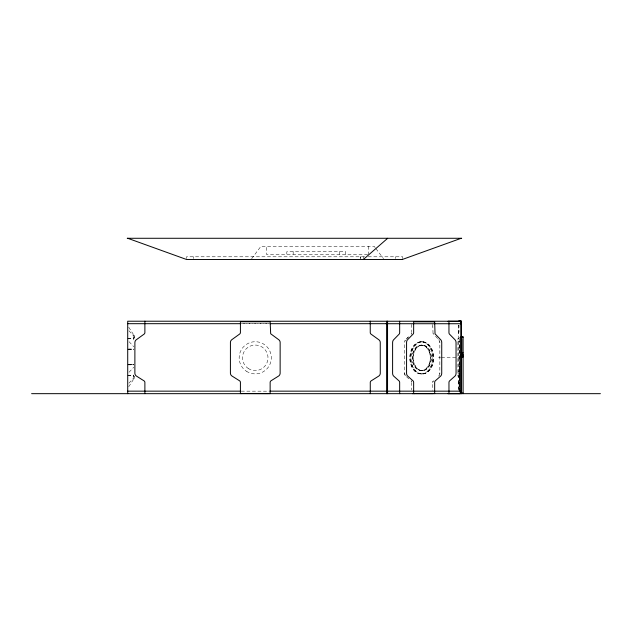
<?xml version="1.0" encoding="UTF-8"?>
<svg xmlns="http://www.w3.org/2000/svg" width="632" height="632" viewBox="0 0 632 632"><rect width="100%" height="100%" fill="white"/><g stroke="black" fill="none" stroke-linecap="round" stroke-linejoin="round"><path stroke-width="0.47" stroke-dasharray="3.16 2.37" d="M405.231 375.408A3.46 2.449 -90 0 1 404.67 373.204L404.678 342.52A3.46 2.449 90 0 1 405.27 340.269A3.46 2.449 -90 0 0 404.678 342.544M439.833 373.228A3.46 2.449 90 0 1 439.659 374.515A3.46 2.449 -90 0 0 439.833 373.251L439.84 342.576A3.46 2.449 90 0 0 439.69 341.375M128.731 386.721L133.779 378.987L133.779 374.974M251.639 258.701L260.953 246.314L374.207 246.314L375.368 247.863M128.928 383.19L133.779 377.897M129.062 372.24L133.779 367.208M459.914 337.535L457.908 338.752L457.908 376.159L459.914 377.375M128.58 364.625L133.779 364.53L128.58 364.498M367.634 254.364L266.404 254.364L266.404 246.314M364.569 256.79L186.511 256.79L186.511 258.583M368.235 256.79L402.387 256.79M458.445 325.741L458.982 325.741M458.445 326.997L458.982 326.997M458.445 331.516L458.982 331.484M458.982 332.061L458.445 332.1L458.982 332.116L458.982 325.211M133.779 335.782L134.316 335.782L134.316 338.602M133.779 335.797L134.316 335.797M133.779 336.651L134.316 336.627M133.779 337.196L134.316 337.212M133.779 337.646L134.316 337.662M127.719 338.31L133.779 338.325M127.719 338.436L133.779 338.46M457.908 341.177L459.519 341.177L459.504 392.314M421.315 341.793A16.092 11.384 -90 0 1 431.127 365.975A16.092 11.384 -90 0 1 411.416 365.904A16.092 11.384 -90 0 1 421.315 341.793L422.263 341.793A16.092 11.384 -90 0 1 432.075 365.975A16.092 11.384 -90 0 1 412.364 365.904A16.092 11.384 -90 0 1 422.263 341.793M421.307 345.135A12.758 9.022 -90 0 1 429.089 364.293A12.758 9.022 -90 0 1 413.462 364.237A12.758 9.022 -90 0 1 421.307 345.135L422.255 345.135A12.758 9.022 -90 0 1 430.037 364.293A12.758 9.022 -90 0 1 414.41 364.237A12.758 9.022 -90 0 1 422.255 345.135M459.598 345.27L459.598 353.098M128.58 349.093L133.779 349.093M127.719 349.133L133.779 349.133M127.719 349.417L133.779 349.457M438.592 357.451L440.551 357.451M441.531 357.451L460.143 357.451M127.719 364.53L133.779 364.53M127.719 364.814L133.779 364.854M459.314 367.405L460.136 367.413M459.314 369.665L460.136 369.649M421.26 370.621A12.758 9.022 90 0 0 429.112 351.518A12.758 9.022 90 0 0 413.486 351.455A12.758 9.022 90 0 0 421.26 370.621L422.208 370.644A12.758 9.022 90 0 0 430.06 351.518A12.758 9.022 90 0 0 414.434 351.455A12.758 9.022 90 0 0 422.208 370.621M458.982 370.818L459.788 370.818L458.982 370.826L458.982 378.102L459.788 378.102M458.982 371.869L459.788 371.861M457.908 373.725L459.519 373.725M421.26 373.962A16.092 11.384 90 0 0 431.158 349.852A16.092 11.384 90 0 0 411.44 349.78A16.092 11.384 90 0 0 421.26 373.962L422.208 373.986A16.092 11.384 90 0 0 432.106 349.852A16.092 11.384 90 0 0 412.396 349.78A16.092 11.384 90 0 0 422.208 373.962M127.719 375.487L133.779 375.511M127.719 375.637L133.779 375.621M459.314 375.993L460.136 375.977M133.779 376.301L134.316 376.285M458.982 377.059L459.788 377.059M133.779 377.296L134.316 377.32L134.316 378.165M133.779 378.165L134.316 378.149M459.314 378.228L460.136 378.244M459.314 379.563L460.136 379.548M459.314 382.4L459.906 382.4M459.314 382.415L459.906 382.415M458.445 382.589L458.982 382.605L458.982 390.513M458.445 383.19L458.982 383.19M458.445 383.213L458.982 383.213M458.445 387.7L458.982 387.7M459.314 388.143L460.136 388.127M458.445 388.957L458.982 388.957M241.274 391.153L268.924 391.184M128.58 349.322L133.779 349.417M406.471 376.696L410.452 380.267M437.613 338.539L433.038 333.412M129.062 341.707L133.779 346.739M128.928 330.757L133.779 336.05M375.953 248.637L383.521 258.701M128.731 327.226L133.779 334.96L133.779 340.925M433.038 333.435L432.778 326.104M432.77 324.453L432.778 326.128M459.717 338.689L459.717 392.63M459.314 357.499L459.314 390.086M458.714 330.362L458.714 384.54M458.445 325.204L458.445 333.886M458.445 380.812L458.445 390.513M432.77 382.478A1.896 1.343 -90 0 1 433.394 380.867A1.896 1.343 90 0 0 432.77 382.455L432.77 390.339M411.74 324.358L411.74 332.59M411.74 382.439L411.74 389.881M402.347 256.79L402.387 258.583M395.521 256.79L395.561 258.583M368.756 246.314L368.756 254.364M363.353 256.79L363.353 258.583M360.706 256.79L360.706 258.583M360.532 256.79L360.532 258.583M345.743 254.364L345.743 251.678L286.825 251.678L286.825 254.364M339.4 251.678L339.4 254.364M293.169 251.678L293.169 254.364M193.337 256.79L193.337 258.583M411.187 334.107A1.896 1.343 90 0 0 411.598 333.427A1.896 1.343 -90 0 1 411.187 334.13M405.231 375.384A3.46 2.449 90 0 1 404.67 373.172M439.256 340.332A3.46 2.449 90 0 0 438.837 339.771A3.46 2.449 -90 0 1 439.256 340.348M439.635 341.209A3.46 2.449 -90 0 1 439.84 342.599M408.438 336.935L405.697 339.747L408.438 336.911M268.924 323.687L241.274 323.687L268.924 323.718M460.136 366.078L459.314 366.078L460.136 366.094M134.316 376.735L133.779 376.735L134.316 376.751M246.306 371.189A16.092 16.092 0 0 0 271.31 358.858A16.092 16.092 0 0 0 248.131 343.373A16.092 16.092 0 0 0 246.306 371.189M248.163 368.417A12.758 12.758 0 0 0 267.976 358.636A12.758 12.758 0 0 0 249.608 346.368A12.758 12.758 0 0 0 248.163 368.417M411.574 381.523A1.896 1.343 90 0 0 411.116 380.835A1.896 1.343 -90 0 1 411.574 381.554M438.813 376.032A3.46 2.449 90 0 0 439.264 375.44A3.46 2.449 -90 0 1 438.813 376.056"/><path stroke-width="0.95" d="M387.55 393.633L387.55 391.153M387.55 323.718L387.55 321.238L387.55 393.681M461.131 393.649L461.131 391.168L269.911 391.153M461.131 323.75L461.131 321.253L127.711 321.222L127.719 393.665M363.353 259.476L387.677 238.28M402.347 259.476L461.194 238.28M127.245 238.28L461.668 238.28M402.387 259.476L186.511 259.476L127.719 238.28M458.445 321.143L461.123 321.143M448.001 321.261L461.123 321.253L461.139 393.681L461.123 321.048L458.445 321.443M434.152 321.822L434.65 321.822M127.719 323.687L240.286 323.687M269.911 323.687L387.424 323.687M386.16 323.718L461.131 323.734M461.265 336.698L463.098 336.674L463.098 393.649M461.265 337.18L463.098 337.18M461.265 352.814L463.098 352.814M461.265 354.331L463.098 354.331M461.265 355.524L463.098 355.5M461.265 356.559L463.098 356.559M461.265 357.104L463.098 357.104M127.719 391.153L240.286 391.153M461.265 393.057L463.098 393.057M268.474 393.586L270.133 393.586L270.148 382.392A1.896 1.896 0 0 1 271.033 380.78L278.514 376.095A3.46 3.46 0 0 0 280.134 373.164L280.15 342.512A3.46 3.46 0 0 0 278.728 339.708L270.678 333.759L270.148 321.767L240.421 321.743L240.413 332.511A1.896 1.896 0 0 1 239.631 334.044L231.857 339.661A3.46 3.46 0 0 0 230.427 342.465L230.411 373.117A3.46 3.46 0 0 0 232.023 376.048L239.528 380.78A1.896 1.896 0 0 1 240.413 382.384L240.413 393.578L242.198 393.578M412.38 393.602L412.815 393.633M414.276 393.602L414.711 393.633M458.445 393.554L461.123 393.554M31.6 393.665L600.4 393.665M448.017 393.704L460.199 393.704M434.129 321.822L413.66 321.799L413.644 332.566A1.896 1.343 90 0 1 413.083 334.107L407.593 339.716A3.46 2.449 90 0 0 406.574 342.52L406.566 373.172A3.46 2.449 90 0 0 407.703 376.103L413.012 380.835A1.896 1.343 90 0 1 413.644 382.439L413.644 393.633M433.323 393.641L412.712 393.602M242.198 393.546L268.245 393.618M448.949 321.246L448.957 332.63A1.896 1.343 90 0 0 449.51 334.17L455.024 339.779A3.46 2.449 90 0 1 456.043 342.584L456.059 373.243A3.46 2.449 90 0 1 454.914 376.166L449.597 380.899A1.896 1.343 90 0 0 448.965 382.502L448.973 393.681M370.249 321.214L370.257 332.598A1.896 1.896 0 0 0 371.047 334.138L378.821 339.747A3.46 3.46 0 0 1 380.251 342.552L380.274 373.204A3.46 3.46 0 0 1 378.663 376.135L371.158 380.867A1.896 1.896 0 0 0 370.273 382.471L370.281 393.649M461.818 338.618L461.818 353.659M461.265 336.619L461.265 393.649M434.666 321.83L435.037 333.822L440.733 339.771A3.46 2.449 90 0 1 441.736 342.576L441.728 373.228A3.46 2.449 90 0 1 440.583 376.159L435.29 380.843A1.896 1.343 90 0 0 434.666 382.455L434.666 393.665M399.661 321.246L399.661 332.63A1.896 1.335 90 0 1 399.1 334.17L393.625 339.779A3.46 2.441 90 0 0 392.614 342.584L392.598 373.243A3.46 2.441 90 0 0 393.744 376.166L399.029 380.899A1.896 1.335 90 0 1 399.661 382.502L399.661 393.681M386.602 321.238L386.602 393.681M144.886 321.19L144.886 332.574A1.896 1.896 0 0 1 144.096 334.115L136.33 339.732A3.46 3.46 0 0 0 134.893 342.528L134.877 373.188A3.46 3.46 0 0 0 136.496 376.119L144.001 380.843A1.896 1.896 0 0 1 144.886 382.455L144.886 393.633"/></g></svg>
